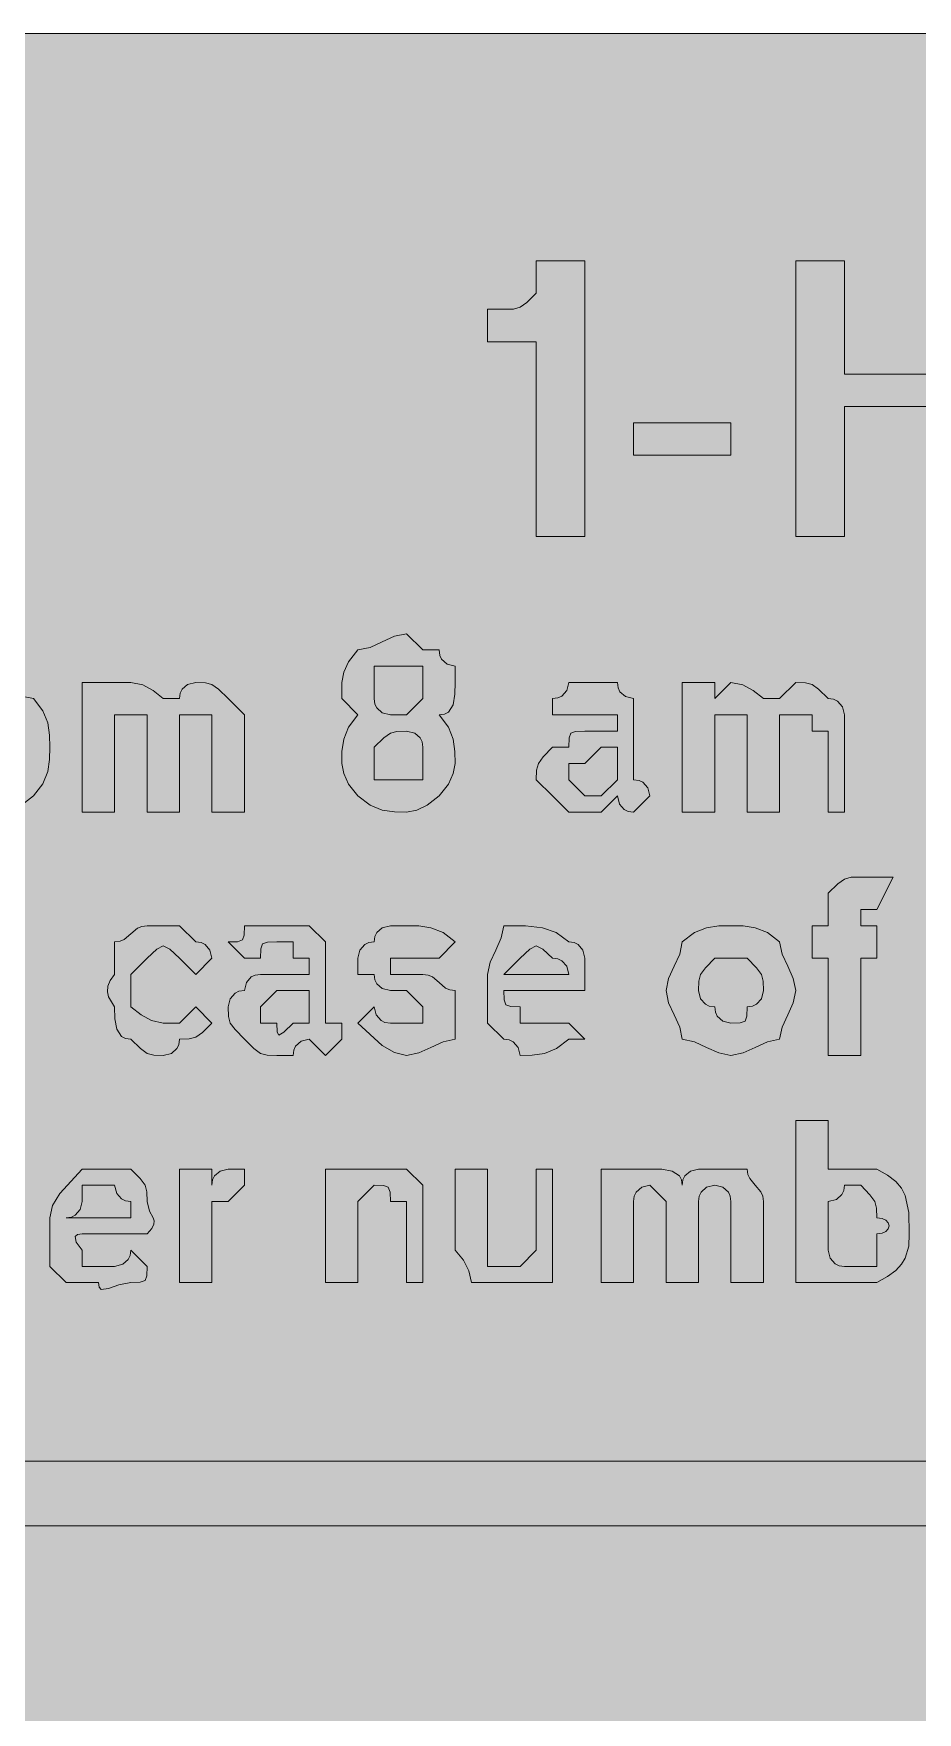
# Model space of a CAD drawing. Header units: metres. Extents: x 10 to 558, y 11 to 259.
# Drawn here: x 135.8 to 201.2, y 135 to 259.2 of the extents above; entities that cross this region are included whole.
import ezdxf

# ---------------------------------------------------------------- set-up
doc = ezdxf.new("R2010")
doc.units = ezdxf.units.M
doc.layers.add('FILL_FIREBRICK_C36B00', color=7, linetype='Continuous', true_color=0xc36b00)
doc.layers.add('FILL_WHITE_FFFFFF', color=7, linetype='Continuous', true_color=0xffffff)

msp = doc.modelspace()

# ---------------------------------------------------------------- hatches: boundary and pattern name
at = {"layer": 'FILL_FIREBRICK_C36B00', "true_color": 0xc36b00}
h = msp.add_hatch(color=7, dxfattribs=at)
h.dxf.hatch_style = 1
h.paths.add_polyline_path([(551.8, 259.15), (552.54, 258.99), (553.8, 258.45), (554.83, 257.68), (555.75, 256.8), (556.54, 256.3), (557.14, 255.71), (557.56, 255.07), (557.85, 254.4), (558.11, 253.09), (558.15, 252), (558.15, 18), (558.15, 15.6), (555.75, 13.2), (554.83, 12.32), (553.8, 11.55), (552.54, 11.01), (551.8, 10.85), (550.95, 10.8), (16.95, 10.8), (16.05, 10.82), (15.15, 10.95), (14.25, 11.31), (13.35, 12), (12.6, 12.15), (11.83, 12.51), (10.95, 13.2), (10.55, 13.7), (10.26, 14.29), (9.9, 15.6), (9.75, 18), (9.75, 252), (9.75, 254.4), (9.94, 255.28), (10.35, 256.05), (10.95, 256.8), (11.83, 257.49), (12.6, 257.85), (13.35, 258), (14.25, 258.69), (15.15, 259.05), (16.05, 259.18), (16.95, 259.2), (550.95, 259.2), (551.8, 259.15)])
at = {"layer": 'FILL_WHITE_FFFFFF', "true_color": 0xffffff}
h = msp.add_hatch(color=7, dxfattribs=at)
h.dxf.hatch_style = 1
h.paths.add_polyline_path([(172.95, 222), (172.95, 236.4), (169.35, 236.4), (169.35, 238.8), (170.55, 238.8), (171.26, 238.82), (171.75, 238.95), (172.24, 239.31), (172.95, 240), (172.95, 241.2), (172.95, 242.4), (176.55, 242.4), (176.55, 222), (172.95, 222)])
h = msp.add_hatch(color=7, dxfattribs=at)
h.dxf.hatch_style = 1
h.paths.add_polyline_path([(204.15, 231.6), (195.75, 231.6), (195.75, 222), (192.15, 222), (192.15, 242.4), (195.75, 242.4), (195.75, 234), (204.15, 234), (204.15, 242.4), (207.75, 242.4), (207.75, 222), (204.15, 222), (204.15, 231.6)])
h = msp.add_hatch(color=7, dxfattribs=at)
h.dxf.hatch_style = 1
h.paths.add_polyline_path([(180.15, 230.4), (187.35, 230.4), (187.35, 228), (180.15, 228), (180.15, 230.4)])
h = msp.add_hatch(color=7, dxfattribs=at)
h.dxf.hatch_style = 1
h.paths.add_polyline_path([(166.93, 206.1), (166.95, 205.2), (166.8, 204.45), (166.44, 203.68), (165.75, 202.8), (164.87, 202.11), (164.1, 201.75), (163.35, 201.6), (162.45, 201.62), (161.55, 201.75), (160.65, 202.11), (159.75, 202.8), (159.06, 203.68), (158.7, 204.45), (158.55, 205.2), (158.57, 206.1), (158.7, 207), (159.06, 207.9), (159.75, 208.8), (158.55, 210), (158.55, 211.2), (158.7, 211.95), (159.06, 212.72), (159.75, 213.6), (160.65, 213.79), (161.55, 214.2), (162.45, 214.61), (163.35, 214.8), (164.55, 213.6), (165.75, 213.6), (165.8, 213.2), (165.94, 212.91), (166.35, 212.55), (166.95, 212.4), (166.95, 211.2), (166.93, 210.32), (166.8, 209.55), (166.44, 209.01), (166.15, 208.85), (165.75, 208.8), (166.44, 207.9), (166.8, 207), (166.93, 206.1)])
h.paths.add_polyline_path([(161.66, 207.09), (160.95, 206.4), (160.95, 205.2), (160.95, 204), (163.35, 204), (164.55, 204), (164.55, 205.2), (164.55, 206.4), (164.5, 206.8), (164.36, 207.09), (163.95, 207.45), (163.35, 207.6), (162.64, 207.58), (162.15, 207.45), (161.66, 207.09)], flags=16)
h.paths.add_polyline_path([(164.55, 211.2), (164.55, 212.4), (163.35, 212.4), (160.95, 212.4), (160.95, 211.2), (160.95, 210), (161, 209.6), (161.14, 209.31), (161.55, 208.95), (162.15, 208.8), (163.35, 208.8), (164.55, 210), (164.55, 211.2)], flags=16)
h = msp.add_hatch(color=7, dxfattribs=at)
h.dxf.hatch_style = 1
h.paths.add_polyline_path([(128.7, 208.2), (129.06, 209.1), (129.75, 210), (130.5, 210.6), (131.27, 211.01), (132.15, 211.2), (133.05, 211.01), (133.95, 210.6), (134.85, 210.19), (135.75, 210), (136.44, 209.1), (136.8, 208.2), (136.93, 207.3), (136.95, 206.4), (136.93, 205.5), (136.8, 204.6), (136.44, 203.7), (135.75, 202.8), (134.85, 202.11), (133.95, 201.75), (133.05, 201.62), (132.15, 201.6), (131.27, 201.62), (130.5, 201.75), (129.96, 202.11), (129.8, 202.4), (129.75, 202.8), (129.06, 203.7), (128.7, 204.6), (128.57, 205.5), (128.55, 206.4), (128.57, 207.3), (128.7, 208.2)])
h.paths.add_polyline_path([(130.26, 207.92), (129.9, 207.15), (129.75, 206.4), (129.77, 205.69), (129.9, 205.2), (130.26, 204.71), (130.95, 204), (132.15, 204), (134.55, 204), (134.55, 206.4), (134.55, 208.8), (132.15, 208.8), (130.95, 208.8), (130.26, 207.92)], flags=16)
h = msp.add_hatch(color=7, dxfattribs=at)
h.dxf.hatch_style = 1
h.paths.add_polyline_path([(143.83, 211.01), (144.6, 210.6), (145.35, 210), (146.55, 210), (146.6, 210.4), (146.74, 210.69), (147.15, 211.05), (147.75, 211.2), (148.46, 211.18), (148.95, 211.05), (149.44, 210.69), (150.15, 210), (151.35, 208.8), (151.35, 207.6), (151.35, 201.6), (148.95, 201.6), (148.95, 207.6), (148.95, 208.8), (147.75, 208.8), (146.55, 208.8), (146.55, 207.6), (146.55, 201.6), (144.15, 201.6), (144.15, 207.6), (144.15, 208.8), (142.95, 208.8), (141.75, 208.8), (141.75, 207.6), (141.75, 201.6), (139.35, 201.6), (139.35, 211.2), (141.75, 211.2), (142.95, 211.2), (143.83, 211.01)])
h = msp.add_hatch(color=7, dxfattribs=at)
h.dxf.hatch_style = 1
h.paths.add_polyline_path([(174.15, 202.8), (172.95, 204), (172.97, 204.71), (173.1, 205.2), (173.46, 205.69), (174.15, 206.4), (175.35, 206.4), (175.37, 207.09), (175.5, 207.45), (175.86, 207.58), (176.55, 207.6), (177.75, 207.6), (178.95, 207.6), (178.95, 208.8), (177.75, 208.8), (176.55, 208.8), (175.35, 208.8), (174.15, 208.8), (174.15, 210), (174.55, 210.05), (174.84, 210.19), (175.2, 210.6), (175.35, 211.2), (176.55, 211.2), (178.95, 211.2), (179, 210.8), (179.14, 210.51), (179.55, 210.15), (180.15, 210), (180.15, 208.8), (180.15, 206.4), (180.15, 204), (180.55, 203.95), (180.84, 203.81), (181.2, 203.4), (181.35, 202.8), (180.15, 201.6), (179.75, 201.65), (179.46, 201.79), (179.1, 202.2), (178.95, 202.8), (177.75, 201.6), (176.55, 201.6), (175.35, 201.6), (174.15, 202.8)])
h.paths.add_polyline_path([(178.95, 204), (178.95, 206.4), (177.75, 206.4), (176.55, 205.2), (175.35, 205.2), (175.35, 204), (176.55, 202.8), (177.75, 202.8), (178.95, 204)], flags=16)
h = msp.add_hatch(color=7, dxfattribs=at)
h.dxf.hatch_style = 1
h.paths.add_polyline_path([(186.15, 210), (187.35, 211.2), (188.23, 211.01), (189, 210.6), (189.75, 210), (190.95, 210), (192.15, 211.2), (192.86, 211.18), (193.35, 211.05), (193.84, 210.69), (194.55, 210), (194.95, 209.95), (195.24, 209.81), (195.6, 209.4), (195.75, 208.8), (195.75, 207.6), (195.75, 201.6), (194.55, 201.6), (194.55, 207.6), (193.35, 207.6), (193.35, 208.8), (192.15, 208.8), (190.95, 208.8), (190.95, 207.6), (190.95, 201.6), (188.55, 201.6), (188.55, 207.6), (188.55, 208.8), (187.35, 208.8), (186.15, 208.8), (186.15, 207.6), (186.15, 201.6), (183.75, 201.6), (183.75, 211.2), (186.15, 211.2), (186.15, 210)])
h = msp.add_hatch(color=7, dxfattribs=at)
h.dxf.hatch_style = 1
h.paths.add_polyline_path([(196.95, 183.6), (194.55, 183.6), (194.55, 190.8), (193.35, 190.8), (193.35, 193.2), (194.55, 193.2), (194.55, 194.4), (194.55, 195.6), (195.26, 196.29), (195.75, 196.65), (196.24, 196.78), (196.95, 196.8), (198.15, 196.8), (199.35, 196.8), (198.15, 194.4), (196.95, 194.4), (196.95, 193.2), (198.15, 193.2), (198.15, 190.8), (196.95, 190.8), (196.95, 183.6)])
h = msp.add_hatch(color=7, dxfattribs=at)
h.dxf.hatch_style = 1
h.paths.add_polyline_path([(146.55, 186), (147.75, 187.2), (148.95, 186), (148.24, 185.31), (147.75, 184.95), (147.26, 184.82), (146.55, 184.8), (146.5, 184.4), (146.36, 184.11), (145.95, 183.75), (145.35, 183.6), (144.64, 183.62), (144.15, 183.75), (143.66, 184.11), (142.95, 184.8), (142.55, 184.85), (142.26, 185.01), (141.9, 185.55), (141.77, 186.32), (141.75, 187.2), (141.3, 187.95), (141.22, 188.31), (141.24, 188.72), (141.41, 189.15), (141.75, 189.6), (141.75, 192), (142.15, 192.05), (142.46, 192.19), (142.95, 192.6), (143.44, 193.01), (143.75, 193.15), (144.15, 193.2), (146.55, 193.2), (147.75, 192), (148.15, 191.95), (148.44, 191.81), (148.8, 191.4), (148.95, 190.8), (147.75, 189.6), (146.55, 190.8), (145.84, 191.47), (145.35, 191.7), (144.86, 191.47), (144.15, 190.8), (142.95, 189.6), (142.95, 187.2), (143.7, 186.6), (144.47, 186.19), (145.35, 186), (146.55, 186)])
h = msp.add_hatch(color=7, dxfattribs=at)
h.dxf.hatch_style = 1
h.paths.add_polyline_path([(152.55, 183.75), (152.06, 184.11), (151.35, 184.8), (150.66, 185.51), (150.3, 186), (150.17, 186.49), (150.15, 187.2), (150.3, 187.8), (150.66, 188.21), (150.95, 188.35), (151.35, 188.4), (151.5, 189), (151.86, 189.41), (152.15, 189.55), (152.55, 189.6), (153.75, 189.6), (156.15, 189.6), (156.15, 190.8), (154.95, 190.8), (154.95, 192), (153.75, 192), (153.06, 191.98), (152.7, 191.85), (152.57, 191.49), (152.55, 190.8), (151.35, 190.8), (150.15, 192), (150.84, 192.02), (151.2, 192.15), (151.33, 192.51), (151.35, 193.2), (152.55, 193.2), (153.75, 193.2), (156.15, 193.2), (157.35, 192), (157.35, 190.8), (157.35, 189.6), (157.35, 186), (158.55, 186), (158.55, 184.8), (157.35, 183.6), (156.15, 184.8), (155.55, 184.65), (155.14, 184.29), (155, 184), (154.95, 183.6), (153.75, 183.6), (153.04, 183.62), (152.55, 183.75)])
h.paths.add_polyline_path([(153.9, 185.1), (154.26, 185.32), (154.95, 186), (156.15, 186), (156.15, 187.2), (156.15, 188.4), (154.95, 188.4), (153.75, 188.4), (152.55, 187.2), (152.55, 186), (153.75, 186), (153.77, 185.32), (153.9, 185.1)], flags=16)
h = msp.add_hatch(color=7, dxfattribs=at)
h.dxf.hatch_style = 1
h.paths.add_polyline_path([(163.35, 189.6), (164.55, 189.6), (164.95, 189.55), (165.26, 189.41), (165.75, 189), (166.24, 188.59), (166.55, 188.45), (166.95, 188.4), (166.95, 187.2), (166.95, 184.8), (166.05, 184.61), (165.15, 184.2), (164.25, 183.79), (163.35, 183.6), (162.45, 183.81), (161.55, 184.35), (159.75, 186), (160.95, 187.2), (161.1, 186.6), (161.46, 186.19), (161.75, 186.05), (162.15, 186), (163.35, 186), (164.55, 186), (164.55, 187.2), (163.35, 188.4), (162.15, 188.4), (161.55, 188.55), (161.14, 188.91), (161, 189.2), (160.95, 189.6), (159.75, 189.6), (159.75, 190.8), (159.9, 191.4), (160.26, 191.81), (160.55, 191.95), (160.95, 192), (161, 192.4), (161.14, 192.69), (161.55, 193.05), (162.15, 193.2), (163.35, 193.2), (164.25, 193.18), (165.15, 193.05), (166.05, 192.69), (166.95, 192), (165.75, 190.8), (163.35, 190.8), (162.15, 190.8), (162.15, 189.6), (163.35, 189.6)])
h = msp.add_hatch(color=7, dxfattribs=at)
h.dxf.hatch_style = 1
h.paths.add_polyline_path([(171.24, 184.61), (170.95, 184.75), (170.55, 184.8), (169.35, 186), (169.35, 189.6), (169.54, 190.5), (169.95, 191.4), (170.36, 192.3), (170.55, 193.2), (172.14, 193.18), (173.4, 193.05), (174.43, 192.69), (175.35, 192), (175.75, 191.95), (176.04, 191.81), (176.4, 191.4), (176.55, 190.8), (176.55, 188.4), (170.55, 188.4), (170.57, 187.71), (170.7, 187.35), (171.06, 187.22), (171.75, 187.2), (171.75, 186), (174.15, 186), (175.35, 186), (176.55, 184.8), (175.35, 184.8), (174.45, 184.11), (173.55, 183.75), (172.65, 183.62), (171.75, 183.6), (171.6, 184.2), (171.24, 184.61)])
h.paths.add_polyline_path([(175.2, 190.2), (174.84, 190.61), (174.55, 190.75), (174.15, 190.8), (173.44, 191.47), (172.95, 191.7), (172.46, 191.47), (171.75, 190.8), (170.55, 189.6), (175.35, 189.6), (175.2, 190.2)], flags=16)
h = msp.add_hatch(color=7, dxfattribs=at)
h.dxf.hatch_style = 1
h.paths.add_polyline_path([(183.15, 190.2), (183.56, 191.1), (183.75, 192), (184.65, 192.69), (185.55, 193.05), (186.45, 193.18), (187.35, 193.2), (188.25, 193.18), (189.15, 193.05), (190.05, 192.69), (190.95, 192), (191.14, 191.1), (191.55, 190.2), (191.96, 189.3), (192.15, 188.4), (191.96, 187.5), (191.55, 186.6), (191.14, 185.7), (190.95, 184.8), (190.05, 184.61), (189.15, 184.2), (188.25, 183.79), (187.35, 183.6), (186.45, 183.79), (185.55, 184.2), (184.65, 184.61), (183.75, 184.8), (183.56, 185.7), (183.15, 186.6), (182.74, 187.5), (182.55, 188.4), (182.74, 189.3), (183.15, 190.2)])
h.paths.add_polyline_path([(185.46, 190.09), (185.1, 189.6), (184.97, 189.11), (184.95, 188.4), (185.1, 187.8), (185.46, 187.39), (185.75, 187.25), (186.15, 187.2), (186.2, 186.8), (186.34, 186.51), (186.75, 186.15), (187.35, 186), (188.04, 186.02), (188.4, 186.15), (188.53, 186.51), (188.55, 187.2), (188.95, 187.25), (189.24, 187.39), (189.6, 187.8), (189.75, 188.4), (189.73, 189.11), (189.6, 189.6), (189.24, 190.09), (188.55, 190.8), (187.35, 190.8), (186.15, 190.8), (185.46, 190.09)], flags=16)
h = msp.add_hatch(color=7, dxfattribs=at)
h.dxf.hatch_style = 1
h.paths.add_polyline_path([(198.94, 174.75), (199.54, 174.28), (199.96, 173.79), (200.25, 173.25), (200.51, 171.99), (200.55, 170.4), (200.51, 169.5), (200.25, 168.6), (199.96, 168.15), (199.54, 167.7), (198.94, 167.25), (198.15, 166.8), (196.95, 166.8), (194.55, 166.8), (192.15, 166.8), (192.15, 178.8), (194.55, 178.8), (194.55, 175.2), (198.15, 175.2), (198.94, 174.75)])
h.paths.add_polyline_path([(198.15, 170.4), (198.54, 170.45), (198.82, 170.59), (198.99, 170.78), (199.05, 171), (198.99, 171.22), (198.82, 171.41), (198.54, 171.55), (198.15, 171.6), (198.13, 172.31), (198, 172.8), (197.64, 173.29), (196.95, 174), (195.75, 174), (195.7, 173.6), (195.56, 173.31), (195.15, 172.95), (194.55, 172.8), (194.55, 171.6), (194.55, 170.4), (194.55, 169.2), (194.7, 168.6), (195.06, 168.19), (195.35, 168.05), (195.75, 168), (196.95, 168), (198.15, 168), (198.15, 170.4)], flags=16)
h = msp.add_hatch(color=7, dxfattribs=at)
h.dxf.hatch_style = 1
h.paths.add_polyline_path([(136.95, 168), (136.95, 171.6), (137.16, 172.5), (137.7, 173.4), (139.35, 175.2), (142.95, 175.2), (143.64, 174.49), (144, 174), (144.13, 173.51), (144.15, 172.8), (144.32, 172.09), (144.6, 171.6), (144.68, 171.37), (144.66, 171.11), (144.49, 170.8), (144.15, 170.4), (139.35, 170.4), (139.01, 170.35), (138.84, 170.21), (138.9, 169.8), (139.35, 169.2), (139.35, 168), (141.75, 168), (142.35, 168.15), (142.76, 168.51), (142.9, 168.8), (142.95, 169.2), (144.15, 168), (144.13, 167.31), (144, 166.95), (143.64, 166.82), (142.95, 166.8), (142.07, 166.63), (141.3, 166.35), (140.76, 166.29), (140.6, 166.46), (140.55, 166.8), (138.15, 166.8), (136.95, 168)])
h.paths.add_polyline_path([(142.95, 172.8), (142.55, 172.85), (142.26, 172.99), (141.9, 173.4), (141.75, 174), (139.35, 174), (139.35, 172.8), (139.2, 172.2), (138.84, 171.79), (138.55, 171.65), (138.15, 171.6), (142.95, 171.6), (142.95, 172.8)], flags=16)
h = msp.add_hatch(color=7, dxfattribs=at)
h.dxf.hatch_style = 1
h.paths.add_polyline_path([(149, 174.4), (149.14, 174.69), (149.55, 175.05), (150.15, 175.2), (151.35, 175.2), (151.35, 174), (150.15, 172.8), (148.95, 172.8), (148.95, 171.6), (148.95, 166.8), (146.55, 166.8), (146.55, 175.2), (148.95, 175.2), (148.95, 174), (149, 174.4)])
h = msp.add_hatch(color=7, dxfattribs=at)
h.dxf.hatch_style = 1
h.paths.add_polyline_path([(159.75, 172.8), (159.75, 171.6), (159.75, 166.8), (157.35, 166.8), (157.35, 175.2), (159.75, 175.2), (160.95, 175.2), (163.35, 175.2), (164.55, 174), (164.55, 172.8), (164.55, 166.8), (163.35, 166.8), (163.35, 172.8), (162.15, 172.8), (162.13, 173.49), (162, 173.85), (161.64, 173.98), (160.95, 174), (159.75, 172.8)])
h = msp.add_hatch(color=7, dxfattribs=at)
h.dxf.hatch_style = 1
h.paths.add_polyline_path([(168.15, 166.8), (167.96, 167.68), (167.55, 168.45), (166.95, 169.2), (166.95, 175.2), (169.35, 175.2), (169.35, 169.2), (169.35, 168), (170.55, 168), (171.75, 168), (172.95, 169.2), (172.95, 175.2), (174.15, 175.2), (174.15, 166.8), (172.95, 166.8), (171.75, 166.8), (170.55, 166.8), (168.15, 166.8)])
h = msp.add_hatch(color=7, dxfattribs=at)
h.dxf.hatch_style = 1
h.paths.add_polyline_path([(181.35, 175.2), (182.23, 175.18), (183, 175.05), (183.54, 174.69), (183.7, 174.4), (183.75, 174), (183.8, 174.4), (183.94, 174.69), (184.35, 175.05), (184.95, 175.2), (186.15, 175.2), (188.55, 175.2), (188.6, 174.8), (188.74, 174.49), (189.15, 174), (189.56, 173.51), (189.7, 173.2), (189.75, 172.8), (189.75, 166.8), (187.35, 166.8), (187.35, 172.8), (187.3, 173.2), (187.16, 173.49), (186.75, 173.85), (186.15, 174), (185.55, 173.85), (185.14, 173.49), (185, 173.2), (184.95, 172.8), (184.95, 171.6), (184.95, 166.8), (182.55, 166.8), (182.55, 172.8), (181.35, 174), (180.75, 173.85), (180.34, 173.49), (180.2, 173.2), (180.15, 172.8), (180.15, 171.6), (180.15, 166.8), (177.75, 166.8), (177.75, 175.2), (180.15, 175.2), (181.35, 175.2)])
h = msp.add_hatch(color=7, dxfattribs=at)
h.dxf.hatch_style = 1
h.paths.add_polyline_path([(505.35, 153.6), (505.35, 148.8), (72.15, 148.8), (76.95, 144), (69.75, 144), (62.55, 151.2), (69.75, 158.4), (76.95, 158.4), (72.15, 153.6), (505.35, 153.6)])

# ---------------------------------------------------------------- linework, layer by layer
at = {"layer": 'FILL_FIREBRICK_C36B00', "lineweight": 0, "true_color": 0xc36b00}
msp.add_lwpolyline([(16.95, 259.2), (550.95, 259.2)], dxfattribs=at)
at = {"layer": 'FILL_WHITE_FFFFFF', "lineweight": 0, "true_color": 0xffffff}
for points in [[(172.95, 222), (172.95, 236.4), (169.35, 236.4), (169.35, 238.8), (170.55, 238.8), (171.26, 238.82), (171.75, 238.95), (172.24, 239.31), (172.95, 240), (172.95, 241.2), (172.95, 242.4), (176.55, 242.4), (176.55, 222)], [(204.15, 231.6), (195.75, 231.6), (195.75, 222), (192.15, 222), (192.15, 242.4), (195.75, 242.4), (195.75, 234), (204.15, 234), (204.15, 242.4), (207.75, 242.4), (207.75, 222), (204.15, 222)], [(180.15, 230.4), (187.35, 230.4), (187.35, 228), (180.15, 228)], [(166.93, 206.1), (166.95, 205.2), (166.8, 204.45), (166.44, 203.68), (165.75, 202.8), (164.87, 202.11), (164.1, 201.75), (163.35, 201.6), (162.45, 201.62), (161.55, 201.75), (160.65, 202.11), (159.75, 202.8), (159.06, 203.68), (158.7, 204.45), (158.55, 205.2), (158.57, 206.1), (158.7, 207), (159.06, 207.9), (159.75, 208.8), (158.55, 210), (158.55, 211.2), (158.7, 211.95), (159.06, 212.72), (159.75, 213.6), (160.65, 213.79), (161.55, 214.2), (162.45, 214.61), (163.35, 214.8), (164.55, 213.6), (165.75, 213.6), (165.8, 213.2), (165.94, 212.91), (166.35, 212.55), (166.95, 212.4), (166.95, 211.2), (166.93, 210.32), (166.8, 209.55), (166.44, 209.01), (166.15, 208.85), (165.75, 208.8), (166.44, 207.9), (166.8, 207)], [(164.55, 211.2), (164.55, 212.4), (163.35, 212.4), (160.95, 212.4), (160.95, 211.2), (160.95, 210), (161, 209.6), (161.14, 209.31), (161.55, 208.95), (162.15, 208.8), (163.35, 208.8), (164.55, 210)], [(143.83, 211.01), (144.6, 210.6), (145.35, 210), (146.55, 210), (146.6, 210.4), (146.74, 210.69), (147.15, 211.05), (147.75, 211.2), (148.46, 211.18), (148.95, 211.05), (149.44, 210.69), (150.15, 210), (151.35, 208.8), (151.35, 207.6), (151.35, 201.6), (148.95, 201.6), (148.95, 207.6), (148.95, 208.8), (147.75, 208.8), (146.55, 208.8), (146.55, 207.6), (146.55, 201.6), (144.15, 201.6), (144.15, 207.6), (144.15, 208.8), (142.95, 208.8), (141.75, 208.8), (141.75, 207.6), (141.75, 201.6), (139.35, 201.6), (139.35, 211.2), (141.75, 211.2), (142.95, 211.2)], [(174.15, 202.8), (172.95, 204), (172.97, 204.71), (173.1, 205.2), (173.46, 205.69), (174.15, 206.4), (175.35, 206.4), (175.37, 207.09), (175.5, 207.45), (175.86, 207.58), (176.55, 207.6), (177.75, 207.6), (178.95, 207.6), (178.95, 208.8), (177.75, 208.8), (176.55, 208.8), (175.35, 208.8), (174.15, 208.8), (174.15, 210), (174.55, 210.05), (174.84, 210.19), (175.2, 210.6), (175.35, 211.2), (176.55, 211.2), (178.95, 211.2), (179, 210.8), (179.14, 210.51), (179.55, 210.15), (180.15, 210), (180.15, 208.8), (180.15, 206.4), (180.15, 204), (180.55, 203.95), (180.84, 203.81), (181.2, 203.4), (181.35, 202.8), (180.15, 201.6), (179.75, 201.65), (179.46, 201.79), (179.1, 202.2), (178.95, 202.8), (177.75, 201.6), (176.55, 201.6), (175.35, 201.6)], [(186.15, 210), (187.35, 211.2), (188.23, 211.01), (189, 210.6), (189.75, 210), (190.95, 210), (192.15, 211.2), (192.86, 211.18), (193.35, 211.05), (193.84, 210.69), (194.55, 210), (194.95, 209.95), (195.24, 209.81), (195.6, 209.4), (195.75, 208.8), (195.75, 207.6), (195.75, 201.6), (194.55, 201.6), (194.55, 207.6), (193.35, 207.6), (193.35, 208.8), (192.15, 208.8), (190.95, 208.8), (190.95, 207.6), (190.95, 201.6), (188.55, 201.6), (188.55, 207.6), (188.55, 208.8), (187.35, 208.8), (186.15, 208.8), (186.15, 207.6), (186.15, 201.6), (183.75, 201.6), (183.75, 211.2), (186.15, 211.2)], [(161.66, 207.09), (160.95, 206.4), (160.95, 205.2), (160.95, 204), (163.35, 204), (164.55, 204), (164.55, 205.2), (164.55, 206.4), (164.5, 206.8), (164.36, 207.09), (163.95, 207.45), (163.35, 207.6), (162.64, 207.58), (162.15, 207.45)], [(178.95, 204), (178.95, 206.4), (177.75, 206.4), (176.55, 205.2), (175.35, 205.2), (175.35, 204), (176.55, 202.8), (177.75, 202.8)], [(196.95, 183.6), (194.55, 183.6), (194.55, 190.8), (193.35, 190.8), (193.35, 193.2), (194.55, 193.2), (194.55, 194.4), (194.55, 195.6), (195.26, 196.29), (195.75, 196.65), (196.24, 196.78), (196.95, 196.8), (198.15, 196.8), (199.35, 196.8), (198.15, 194.4), (196.95, 194.4), (196.95, 193.2), (198.15, 193.2), (198.15, 190.8), (196.95, 190.8)], [(146.55, 186), (147.75, 187.2), (148.95, 186), (148.24, 185.31), (147.75, 184.95), (147.26, 184.82), (146.55, 184.8), (146.5, 184.4), (146.36, 184.11), (145.95, 183.75), (145.35, 183.6), (144.64, 183.62), (144.15, 183.75), (143.66, 184.11), (142.95, 184.8), (142.55, 184.85), (142.26, 185.01), (141.9, 185.55), (141.77, 186.32), (141.75, 187.2), (141.3, 187.95), (141.22, 188.31), (141.24, 188.72), (141.41, 189.15), (141.75, 189.6), (141.75, 192), (142.15, 192.05), (142.46, 192.19), (142.95, 192.6), (143.44, 193.01), (143.75, 193.15), (144.15, 193.2), (146.55, 193.2), (147.75, 192), (148.15, 191.95), (148.44, 191.81), (148.8, 191.4), (148.95, 190.8), (147.75, 189.6), (146.55, 190.8), (145.84, 191.47), (145.35, 191.7), (144.86, 191.47), (144.15, 190.8), (142.95, 189.6), (142.95, 187.2), (143.7, 186.6), (144.47, 186.19), (145.35, 186)], [(152.55, 183.75), (152.06, 184.11), (151.35, 184.8), (150.66, 185.51), (150.3, 186), (150.17, 186.49), (150.15, 187.2), (150.3, 187.8), (150.66, 188.21), (150.95, 188.35), (151.35, 188.4), (151.5, 189), (151.86, 189.41), (152.15, 189.55), (152.55, 189.6), (153.75, 189.6), (156.15, 189.6), (156.15, 190.8), (154.95, 190.8), (154.95, 192), (153.75, 192), (153.06, 191.98), (152.7, 191.85), (152.57, 191.49), (152.55, 190.8), (151.35, 190.8), (150.15, 192), (150.84, 192.02), (151.2, 192.15), (151.33, 192.51), (151.35, 193.2), (152.55, 193.2), (153.75, 193.2), (156.15, 193.2), (157.35, 192), (157.35, 190.8), (157.35, 189.6), (157.35, 186), (158.55, 186), (158.55, 184.8), (157.35, 183.6), (156.15, 184.8), (155.55, 184.65), (155.14, 184.29), (155, 184), (154.95, 183.6), (153.75, 183.6), (153.04, 183.62)], [(163.35, 189.6), (164.55, 189.6), (164.95, 189.55), (165.26, 189.41), (165.75, 189), (166.24, 188.59), (166.55, 188.45), (166.95, 188.4), (166.95, 187.2), (166.95, 184.8), (166.05, 184.61), (165.15, 184.2), (164.25, 183.79), (163.35, 183.6), (162.45, 183.81), (161.55, 184.35), (159.75, 186), (160.95, 187.2), (161.1, 186.6), (161.46, 186.19), (161.75, 186.05), (162.15, 186), (163.35, 186), (164.55, 186), (164.55, 187.2), (163.35, 188.4), (162.15, 188.4), (161.55, 188.55), (161.14, 188.91), (161, 189.2), (160.95, 189.6), (159.75, 189.6), (159.75, 190.8), (159.9, 191.4), (160.26, 191.81), (160.55, 191.95), (160.95, 192), (161, 192.4), (161.14, 192.69), (161.55, 193.05), (162.15, 193.2), (163.35, 193.2), (164.25, 193.18), (165.15, 193.05), (166.05, 192.69), (166.95, 192), (165.75, 190.8), (163.35, 190.8), (162.15, 190.8), (162.15, 189.6)], [(171.24, 184.61), (170.95, 184.75), (170.55, 184.8), (169.35, 186), (169.35, 189.6), (169.54, 190.5), (169.95, 191.4), (170.36, 192.3), (170.55, 193.2), (172.14, 193.18), (173.4, 193.05), (174.43, 192.69), (175.35, 192), (175.75, 191.95), (176.04, 191.81), (176.4, 191.4), (176.55, 190.8), (176.55, 188.4), (170.55, 188.4), (170.57, 187.71), (170.7, 187.35), (171.06, 187.22), (171.75, 187.2), (171.75, 186), (174.15, 186), (175.35, 186), (176.55, 184.8), (175.35, 184.8), (174.45, 184.11), (173.55, 183.75), (172.65, 183.62), (171.75, 183.6), (171.6, 184.2)], [(183.15, 190.2), (183.56, 191.1), (183.75, 192), (184.65, 192.69), (185.55, 193.05), (186.45, 193.18), (187.35, 193.2), (188.25, 193.18), (189.15, 193.05), (190.05, 192.69), (190.95, 192), (191.14, 191.1), (191.55, 190.2), (191.96, 189.3), (192.15, 188.4), (191.96, 187.5), (191.55, 186.6), (191.14, 185.7), (190.95, 184.8), (190.05, 184.61), (189.15, 184.2), (188.25, 183.79), (187.35, 183.6), (186.45, 183.79), (185.55, 184.2), (184.65, 184.61), (183.75, 184.8), (183.56, 185.7), (183.15, 186.6), (182.74, 187.5), (182.55, 188.4), (182.74, 189.3)], [(175.2, 190.2), (174.84, 190.61), (174.55, 190.75), (174.15, 190.8), (173.44, 191.47), (172.95, 191.7), (172.46, 191.47), (171.75, 190.8), (170.55, 189.6), (175.35, 189.6)], [(185.46, 190.09), (185.1, 189.6), (184.97, 189.11), (184.95, 188.4), (185.1, 187.8), (185.46, 187.39), (185.75, 187.25), (186.15, 187.2), (186.2, 186.8), (186.34, 186.51), (186.75, 186.15), (187.35, 186), (188.04, 186.02), (188.4, 186.15), (188.53, 186.51), (188.55, 187.2), (188.95, 187.25), (189.24, 187.39), (189.6, 187.8), (189.75, 188.4), (189.73, 189.11), (189.6, 189.6), (189.24, 190.09), (188.55, 190.8), (187.35, 190.8), (186.15, 190.8)], [(153.9, 185.1), (154.26, 185.32), (154.95, 186), (156.15, 186), (156.15, 187.2), (156.15, 188.4), (154.95, 188.4), (153.75, 188.4), (152.55, 187.2), (152.55, 186), (153.75, 186), (153.77, 185.32)], [(198.94, 174.75), (199.54, 174.28), (199.96, 173.79), (200.25, 173.25), (200.51, 171.99), (200.55, 170.4), (200.51, 169.5), (200.25, 168.6), (199.96, 168.15), (199.54, 167.7), (198.94, 167.25), (198.15, 166.8), (196.95, 166.8), (194.55, 166.8), (192.15, 166.8), (192.15, 178.8), (194.55, 178.8), (194.55, 175.2), (198.15, 175.2)], [(136.95, 168), (136.95, 171.6), (137.16, 172.5), (137.7, 173.4), (139.35, 175.2), (142.95, 175.2), (143.64, 174.49), (144, 174), (144.13, 173.51), (144.15, 172.8), (144.32, 172.09), (144.6, 171.6), (144.68, 171.37), (144.66, 171.11), (144.49, 170.8), (144.15, 170.4), (139.35, 170.4), (139.01, 170.35), (138.84, 170.21), (138.9, 169.8), (139.35, 169.2), (139.35, 168), (141.75, 168), (142.35, 168.15), (142.76, 168.51), (142.9, 168.8), (142.95, 169.2), (144.15, 168), (144.13, 167.31), (144, 166.95), (143.64, 166.82), (142.95, 166.8), (142.07, 166.63), (141.3, 166.35), (140.76, 166.29), (140.6, 166.46), (140.55, 166.8), (138.15, 166.8)], [(149, 174.4), (149.14, 174.69), (149.55, 175.05), (150.15, 175.2), (151.35, 175.2), (151.35, 174), (150.15, 172.8), (148.95, 172.8), (148.95, 171.6), (148.95, 166.8), (146.55, 166.8), (146.55, 175.2), (148.95, 175.2), (148.95, 174)], [(159.75, 172.8), (159.75, 171.6), (159.75, 166.8), (157.35, 166.8), (157.35, 175.2), (159.75, 175.2), (160.95, 175.2), (163.35, 175.2), (164.55, 174), (164.55, 172.8), (164.55, 166.8), (163.35, 166.8), (163.35, 172.8), (162.15, 172.8), (162.13, 173.49), (162, 173.85), (161.64, 173.98), (160.95, 174)], [(168.15, 166.8), (167.96, 167.68), (167.55, 168.45), (166.95, 169.2), (166.95, 175.2), (169.35, 175.2), (169.35, 169.2), (169.35, 168), (170.55, 168), (171.75, 168), (172.95, 169.2), (172.95, 175.2), (174.15, 175.2), (174.15, 166.8), (172.95, 166.8), (171.75, 166.8), (170.55, 166.8)], [(181.35, 175.2), (182.23, 175.18), (183, 175.05), (183.54, 174.69), (183.7, 174.4), (183.75, 174), (183.8, 174.4), (183.94, 174.69), (184.35, 175.05), (184.95, 175.2), (186.15, 175.2), (188.55, 175.2), (188.6, 174.8), (188.74, 174.49), (189.15, 174), (189.56, 173.51), (189.7, 173.2), (189.75, 172.8), (189.75, 166.8), (187.35, 166.8), (187.35, 172.8), (187.3, 173.2), (187.16, 173.49), (186.75, 173.85), (186.15, 174), (185.55, 173.85), (185.14, 173.49), (185, 173.2), (184.95, 172.8), (184.95, 171.6), (184.95, 166.8), (182.55, 166.8), (182.55, 172.8), (181.35, 174), (180.75, 173.85), (180.34, 173.49), (180.2, 173.2), (180.15, 172.8), (180.15, 171.6), (180.15, 166.8), (177.75, 166.8), (177.75, 175.2), (180.15, 175.2)], [(142.95, 172.8), (142.55, 172.85), (142.26, 172.99), (141.9, 173.4), (141.75, 174), (139.35, 174), (139.35, 172.8), (139.2, 172.2), (138.84, 171.79), (138.55, 171.65), (138.15, 171.6), (142.95, 171.6)], [(198.15, 170.4), (198.54, 170.45), (198.82, 170.59), (198.99, 170.78), (199.05, 171), (198.99, 171.22), (198.82, 171.41), (198.54, 171.55), (198.15, 171.6), (198.13, 172.31), (198, 172.8), (197.64, 173.29), (196.95, 174), (195.75, 174), (195.7, 173.6), (195.56, 173.31), (195.15, 172.95), (194.55, 172.8), (194.55, 171.6), (194.55, 170.4), (194.55, 169.2), (194.7, 168.6), (195.06, 168.19), (195.35, 168.05), (195.75, 168), (196.95, 168), (198.15, 168)], [(505.35, 153.6), (505.35, 148.8), (72.15, 148.8), (76.95, 144), (69.75, 144), (62.55, 151.2), (69.75, 158.4), (76.95, 158.4), (72.15, 153.6)]]:
    msp.add_lwpolyline(points, close=True, dxfattribs=at)
msp.add_lwpolyline([(134.85, 210.19), (135.75, 210), (136.44, 209.1), (136.8, 208.2), (136.93, 207.3), (136.95, 206.4), (136.93, 205.5), (136.8, 204.6), (136.44, 203.7), (135.75, 202.8), (134.85, 202.11)], dxfattribs=at)

doc.saveas('drawing.dxf')
